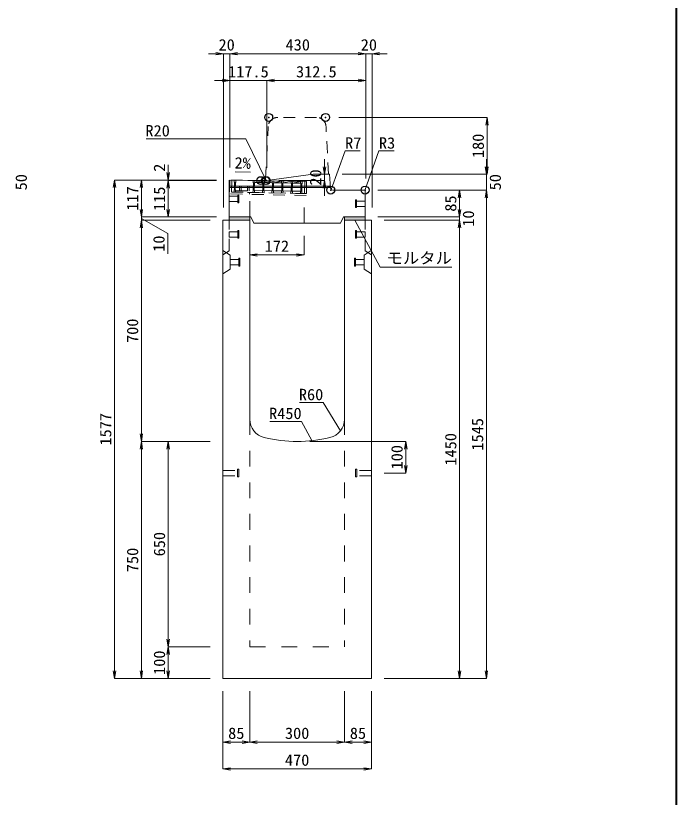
# Model space of a CAD drawing. Units: millimetres at full size. Extents: x -1809 to 57027, y -20349 to 17321.
# Drawn here: x 22509 to 24600, y -6472 to -3999 of the extents above; entities that cross this region are included whole.
import ezdxf
from ezdxf.enums import TextEntityAlignment as Align

# ---------------------------------------------------------------- set-up
doc = ezdxf.new("R2010")
doc.units = ezdxf.units.MM
doc.header["$LTSCALE"] = 50
doc.header["$PDMODE"] = 32
doc.header["$PDSIZE"] = 25
doc.linetypes.add('USER1', pattern=[2, 1, -1])
doc.linetypes.add('USER2', pattern=[1.35, 0.75, -0.6])
for name, color, linetype, lineweight in [('インサート', 3, 'USER2', 9), ('グレーチング', 7, 'USER2', 9), ('モルタル', 7, 'Continuous', 9), ('受枠', 3, 'USER2', 9), ('図枠', 7, 'Continuous', 5), ('寸法線', 7, 'Continuous', 13), ('引出線', 4, 'Continuous', 13), ('本体', 2, 'Continuous', 13), ('目地', 132, 'Continuous', 9)]:
    doc.layers.add(name, color=color, linetype=linetype, lineweight=lineweight)
doc.layers.add('作業エリア', color=11, linetype='Continuous')
doc.styles.add('ＭＳ 明朝', font='')
doc.styles.get('ＭＳ 明朝').set_extended_font_data('MS Mincho')

# ---------------------------------------------------------------- blocks, each defined once
blk = doc.blocks.new('open_arrow')
at = {"color": 0, "linetype": 'Continuous', "lineweight": -2}
blk.add_lwpolyline([(7.5, 1.25), (0, 0), (7.5, -1.25)], dxfattribs=at)

msp = doc.modelspace()

# ---------------------------------------------------------------- hatches: boundary and pattern name
at = {"layer": 'モルタル'}
for points in [[(23250, -4646.05), (23250, -4636.05), (23185, -4636.05), (23185, -4646.05)], [(23615, -4646.05), (23615, -4636.05), (23550, -4636.05), (23550, -4646.05)]]:
    msp.add_hatch(color=256, dxfattribs=at).paths.add_polyline_path(points)

# ---------------------------------------------------------------- linework, layer by layer
at = {"layer": 'インサート'}
for p, q in [((23185, -4570.55), (23212, -4570.55)), ((23185, -4570.55), (23185, -4587.55)), ((23215, -4566.55), (23212, -4566.55)), ((23212, -4566.55), (23212, -4591.55)), ((23215, -4591.55), (23215, -4566.55)), ((23185, -4587.55), (23212, -4587.55)), ((23212, -4591.55), (23215, -4591.55)), ((23585, -4581.55), (23588, -4581.55)), ((23585, -4606.55), (23585, -4581.55)), ((23588, -4581.55), (23588, -4606.55)), ((23615, -4585.55), (23588, -4585.55)), ((23615, -4585.55), (23615, -4602.55)), ((23588, -4606.55), (23585, -4606.55)), ((23615, -4602.55), (23588, -4602.55)), ((23185, -4682.55), (23212, -4682.55)), ((23185, -4682.55), (23185, -4699.55)), ((23215, -4678.55), (23212, -4678.55)), ((23212, -4678.55), (23212, -4703.55)), ((23215, -4703.55), (23215, -4678.55)), ((23585, -4678.55), (23588, -4678.55)), ((23585, -4703.55), (23585, -4678.55)), ((23588, -4678.55), (23588, -4703.55)), ((23615, -4682.55), (23588, -4682.55)), ((23615, -4682.55), (23615, -4699.55)), ((23185, -4699.55), (23212, -4699.55)), ((23212, -4703.55), (23215, -4703.55)), ((23588, -4703.55), (23585, -4703.55)), ((23615, -4699.55), (23588, -4699.55)), ((23188.2, -4770.55), (23215.2, -4770.55)), ((23188.2, -4770.55), (23188.2, -4787.55)), ((23218.2, -4766.55), (23215.2, -4766.55)), ((23215.2, -4766.55), (23215.2, -4791.55)), ((23218.2, -4791.55), (23218.2, -4766.55)), ((23581.8, -4766.55), (23584.8, -4766.55)), ((23581.8, -4791.55), (23581.8, -4766.55)), ((23584.8, -4766.55), (23584.8, -4791.55)), ((23611.8, -4770.55), (23584.8, -4770.55)), ((23611.8, -4770.55), (23611.8, -4787.55)), ((23188.2, -4787.55), (23215.2, -4787.55)), ((23215.2, -4791.55), (23218.2, -4791.55)), ((23584.8, -4791.55), (23581.8, -4791.55)), ((23611.8, -4787.55), (23584.8, -4787.55)), ((23165, -5437.55), (23211, -5437.55)), ((23165, -5454.55), (23165, -5437.55)), ((23211, -5458.55), (23211, -5433.55)), ((23211, -5433.55), (23215, -5433.55)), ((23215, -5458.55), (23215, -5433.55)), ((23585, -5433.55), (23589, -5433.55)), ((23585, -5433.55), (23585, -5458.55)), ((23589, -5433.55), (23589, -5458.55)), ((23635, -5437.55), (23589, -5437.55)), ((23635, -5437.55), (23635, -5454.55)), ((23165, -5454.55), (23211, -5454.55)), ((23215, -5458.55), (23211, -5458.55)), ((23589, -5458.55), (23585, -5458.55)), ((23635, -5454.55), (23589, -5454.55))]:
    msp.add_line(p, q, dxfattribs=at)
at = {"layer": 'グレーチング'}
for p, q in [((23201, -4519.37), (23200.88, -4525.37)), ((23200.88, -4525.37), (23201.86, -4526.39)), ((23415.95, -4523.67), (23201, -4519.37)), ((23205.88, -4525.47), (23204.86, -4526.45)), ((23206, -4519.47), (23205.88, -4525.47)), ((23260.98, -4520.57), (23260.86, -4526.57)), ((23265.98, -4520.67), (23265.86, -4526.67)), ((23265.86, -4526.67), (23290.98, -4521.17)), ((23290.98, -4521.17), (23290.86, -4527.17)), ((23295.98, -4521.27), (23295.86, -4527.27)), ((23295.86, -4527.27), (23320.97, -4521.77)), ((23320.97, -4521.77), (23320.85, -4527.77)), ((23325.97, -4521.87), (23325.85, -4527.87)), ((23325.85, -4527.87), (23350.97, -4522.37)), ((23350.97, -4522.37), (23350.85, -4528.37)), ((23355.97, -4522.47), (23355.85, -4528.47)), ((23355.85, -4528.47), (23380.96, -4522.97)), ((23380.96, -4522.97), (23380.84, -4528.97)), ((23385.96, -4523.07), (23385.84, -4529.07)), ((23385.84, -4529.07), (23410.95, -4523.57)), ((23410.95, -4523.57), (23410.83, -4529.57)), ((23415.95, -4523.67), (23415.83, -4529.67)), ((23201.86, -4526.39), (23201.38, -4550.39)), ((23204.86, -4526.45), (23204.38, -4550.45)), ((23218.12, -4538.22), (23217.82, -4553.22)), ((23218.12, -4538.22), (23248.12, -4538.82)), ((23223.12, -4538.32), (23222.82, -4553.32)), ((23243.12, -4538.72), (23242.82, -4553.72)), ((23248.12, -4538.82), (23247.82, -4553.82)), ((23260.86, -4526.57), (23261.84, -4527.59)), ((23261.84, -4527.59), (23261.36, -4551.59)), ((23264.84, -4527.65), (23264.36, -4551.65)), ((23265.86, -4526.67), (23264.84, -4527.65)), ((23265.86, -4526.67), (23290.86, -4527.17)), ((23290.86, -4527.17), (23291.84, -4528.19)), ((23291.84, -4528.19), (23291.36, -4552.19)), ((23294.84, -4528.25), (23294.36, -4552.25)), ((23295.86, -4527.27), (23294.84, -4528.25)), ((23295.86, -4527.27), (23320.85, -4527.77)), ((23320.85, -4527.77), (23321.83, -4528.79)), ((23321.83, -4528.79), (23321.35, -4552.79)), ((23324.83, -4528.85), (23324.35, -4552.85)), ((23325.85, -4527.87), (23324.83, -4528.85)), ((23325.85, -4527.87), (23350.85, -4528.37)), ((23350.85, -4528.37), (23351.83, -4529.39)), ((23351.83, -4529.39), (23351.35, -4553.39)), ((23354.83, -4529.45), (23354.35, -4553.45)), ((23355.85, -4528.47), (23354.83, -4529.45)), ((23355.85, -4528.47), (23380.84, -4528.97)), ((23380.84, -4528.97), (23381.82, -4529.99)), ((23381.82, -4529.99), (23381.34, -4553.99)), ((23384.82, -4530.05), (23384.34, -4554.05)), ((23385.84, -4529.07), (23384.82, -4530.05)), ((23385.84, -4529.07), (23410.83, -4529.57)), ((23410.83, -4529.57), (23411.81, -4530.59)), ((23411.81, -4530.59), (23411.33, -4554.59)), ((23414.81, -4530.65), (23414.33, -4554.65)), ((23415.83, -4529.67), (23414.81, -4530.65)), ((23200.24, -4557.37), (23200.36, -4551.37)), ((23415.19, -4561.67), (23200.24, -4557.37)), ((23200.36, -4551.37), (23201.38, -4550.39)), ((23205.36, -4551.47), (23204.38, -4550.45)), ((23205.24, -4557.47), (23205.36, -4551.47)), ((23205.33, -4552.97), (23260.31, -4554.07)), ((23260.22, -4558.57), (23260.34, -4552.57)), ((23260.34, -4552.57), (23261.36, -4551.59)), ((23264.36, -4551.65), (23291.36, -4552.19)), ((23265.34, -4552.67), (23264.36, -4551.65)), ((23265.22, -4558.67), (23265.34, -4552.67)), ((23290.22, -4559.17), (23290.34, -4553.17)), ((23290.34, -4553.17), (23291.36, -4552.19)), ((23295.34, -4553.27), (23294.36, -4552.25)), ((23294.36, -4552.25), (23321.35, -4552.79)), ((23295.22, -4559.27), (23295.34, -4553.27)), ((23320.21, -4559.77), (23320.33, -4553.77)), ((23320.33, -4553.77), (23321.35, -4552.79)), ((23325.33, -4553.87), (23324.35, -4552.85)), ((23324.35, -4552.85), (23351.35, -4553.39)), ((23325.21, -4559.87), (23325.33, -4553.87)), ((23350.21, -4560.37), (23350.33, -4554.37)), ((23350.33, -4554.37), (23351.35, -4553.39)), ((23355.33, -4554.47), (23354.35, -4553.45)), ((23354.35, -4553.45), (23381.34, -4553.99)), ((23355.21, -4560.47), (23355.33, -4554.47)), ((23380.2, -4560.97), (23380.32, -4554.97)), ((23380.32, -4554.97), (23381.34, -4553.99)), ((23385.32, -4555.07), (23384.34, -4554.05)), ((23384.34, -4554.05), (23411.33, -4554.59)), ((23385.2, -4561.07), (23385.32, -4555.07)), ((23410.19, -4561.57), (23410.31, -4555.57)), ((23410.31, -4555.57), (23411.33, -4554.59)), ((23415.31, -4555.67), (23414.33, -4554.65)), ((23415.19, -4561.67), (23415.31, -4555.67))]:
    msp.add_line(p, q, dxfattribs=at)
at = {"layer": 'モルタル'}
for points in [[(23185, -4636.05), (23250, -4636.05), (23250, -4646.05), (23185, -4646.05)], [(23550, -4636.05), (23615, -4636.05), (23615, -4646.05), (23550, -4646.05)]]:
    msp.add_lwpolyline(points, close=True, dxfattribs=at)
at = {"layer": '作業エリア'}
for p in [(23310, -4321.05), (23490, -4321.05), (23285, -4521.05), (23300, -4521.05), (23302.5, -4521.05), (23506.25, -4551.05), (23615, -4551.05)]:
    msp.add_point(p, dxfattribs=at)
at = {"layer": '受枠'}
for p, q in [((23187, -4519.09), (23186.12, -4563.08)), ((23429.95, -4523.95), (23187, -4519.09)), ((23193, -4519.21), (23192.24, -4557.21)), ((23423.95, -4523.83), (23423.19, -4561.83)), ((23429.95, -4523.95), (23429.07, -4567.94)), ((23429.07, -4567.94), (23186.12, -4563.08)), ((23192.24, -4557.21), (23429.19, -4561.95)), ((23249.23, -4558.35), (23249.11, -4564.34))]:
    msp.add_line(p, q, dxfattribs=at)
at = {"layer": '図枠', "lineweight": 40}
msp.add_line((24600, -18146.05), (24600, -1526.05), dxfattribs=at)
at = {"layer": '寸法線'}
for p, q in [((23235, -4119.38), (23119, -4119.38)), ((23167, -4606.03), (23167, -4119.38)), ((23187, -4119.38), (23617, -4119.38)), ((23187, -4479.03), (23187, -4119.38)), ((23187, -4479.03), (23187, -4119.38)), ((23569, -4119.38), (23685, -4119.38)), ((23617, -4511.03), (23617, -4119.38)), ((23617, -4511.03), (23617, -4119.38)), ((23637, -4606.03), (23637, -4119.38)), ((23352.5, -4204.38), (23139, -4204.38)), ((23187, -4479.03), (23187, -4204.38)), ((23617, -4204.38), (23304.5, -4204.38)), ((23304.5, -4481.03), (23304.5, -4204.38)), ((23304.5, -4481.03), (23304.5, -4204.38)), ((23617, -4514.03), (23617, -4204.38)), ((23532.02, -4321.05), (24000.78, -4321.05)), ((24000.78, -4501.05), (24000.78, -4321.05)), ((22992.06, -4471.05), (22992.06, -4569.05)), ((23486.36, -4569.05), (23486.36, -4453.05)), ((23998.78, -4453.05), (23998.78, -4599.05)), ((22822.06, -6096.05), (22822.06, -4519.05)), ((23144.98, -4519.05), (22822.06, -4519.05)), ((22907.06, -4519.05), (22907.06, -4636.05)), ((23144.98, -4519.05), (22907.06, -4519.05)), ((23144.98, -4519.05), (22992.06, -4519.05)), ((23144.98, -4521.05), (22992.06, -4521.05)), ((22992.06, -4521.05), (22992.06, -4636.05)), ((23144.98, -4521.05), (22992.06, -4521.05)), ((23342.52, -4521.05), (23486.36, -4521.05)), ((23486.36, -4501.05), (23490.52, -4501.05)), ((23542.52, -4501.05), (23998.78, -4501.05)), ((23542.52, -4501.05), (24000.78, -4501.05)), ((23655.02, -4551.05), (23998.78, -4551.05)), ((23655.02, -4551.05), (23913.78, -4551.05)), ((23655.02, -4551.05), (23998.78, -4551.05)), ((23913.78, -4551.05), (23913.78, -4636.05)), ((23998.78, -4551.05), (23998.78, -6096.05)), ((22907.06, -4588.05), (22907.06, -4694.05)), ((23913.78, -4588.05), (23913.78, -4694.05)), ((23144.98, -4636.05), (22907.06, -4636.05)), ((23144.98, -4636.05), (22907.06, -4636.05)), ((22907.06, -4641.05), (22990.47, -4688.34)), ((23124.98, -4646.05), (22907.06, -4646.05)), ((22907.06, -4646.05), (22907.06, -5346.05)), ((23124.98, -4646.05), (22907.06, -4646.05)), ((23144.98, -4636.05), (22992.06, -4636.05)), ((23655.02, -4636.05), (23913.78, -4636.05)), ((23655.02, -4636.05), (23913.78, -4636.05)), ((23675.02, -4646.05), (23913.78, -4646.05)), ((23675.02, -4646.05), (23913.78, -4646.05)), ((23913.78, -4646.05), (23913.78, -6096.05)), ((22990.47, -4688.34), (22990.47, -4752.41)), ((23422, -4696.07), (23422, -4756.28)), ((23250, -4756.28), (23422, -4756.28)), ((23124.98, -5346.05), (22907.06, -5346.05)), ((22907.06, -6096.05), (22907.06, -5346.05)), ((23124.98, -5346.05), (22907.06, -5346.05)), ((22992.06, -5346.05), (22992.06, -5996.05)), ((23124.98, -5346.05), (22992.06, -5346.05)), ((23440.02, -5346.05), (23743.78, -5346.05)), ((23743.78, -5346.05), (23743.78, -5446.05)), ((23675.02, -5446.05), (23743.78, -5446.05)), ((23124.98, -5996.05), (22992.06, -5996.05)), ((22992.06, -5996.05), (22992.06, -6096.05)), ((23124.98, -5996.05), (22992.06, -5996.05)), ((23124.98, -6096.05), (22822.06, -6096.05)), ((23124.98, -6096.05), (22907.06, -6096.05)), ((23124.98, -6096.05), (22992.06, -6096.05)), ((23675.02, -6096.05), (23913.78, -6096.05)), ((23675.02, -6096.05), (23998.78, -6096.05)), ((23165, -6136.07), (23165, -6297.21)), ((23165, -6136.07), (23165, -6382.21)), ((23250, -6136.07), (23250, -6297.21)), ((23250, -6136.07), (23250, -6297.21)), ((23550, -6136.07), (23550, -6297.21)), ((23550, -6136.07), (23550, -6297.21)), ((23635, -6136.07), (23635, -6297.21)), ((23635, -6136.07), (23635, -6382.21)), ((23165, -6297.21), (23250, -6297.21)), ((23250, -6297.21), (23550, -6297.21)), ((23550, -6297.21), (23635, -6297.21)), ((23165, -6382.21), (23635, -6382.21))]:
    msp.add_line(p, q, dxfattribs=at)
at = {"layer": '引出線'}
for points in [[(23302.5, -4521.01), (23237.16, -4388.31), (23057.16, -4388.31), (22922.49, -4388.31)], [(23507.98, -4549.19), (23551.78, -4427.12), (23599.71, -4427.12)], [(23614.12, -4551.93), (23658.9, -4427.12), (23706.63, -4427.12)], [(23252.93, -4494.47), (23204.19, -4493.5), (23252.93, -4494.47)], [(23582.5, -4646.05), (23663.13, -4795.08), (23889.05, -4795.08)], [(23537.07, -5312.74), (23482.66, -5222.84), (23407.98, -5222.84)], [(23446.44, -5343.65), (23414.22, -5282.51), (23313.21, -5282.51)]]:
    msp.add_lwpolyline(points, dxfattribs=at)
at = {"layer": '本体', "linetype": 'USER2'}
for p, q in [((23461.46, -4321.05), (23338.54, -4321.05)), ((23300.33, -4514.4), (23308.57, -4349.56)), ((23499, -4501.05), (23491.43, -4349.56))]:
    msp.add_line(p, q, dxfattribs=at)
at = {"layer": '本体'}
for p, q in [((23185, -4636.05), (23185, -4519.05)), ((23185, -4519.05), (23285, -4521.05)), ((23285, -4521.05), (23301.15, -4521.05)), ((23450.5, -4501.05), (23303.83, -4520.87)), ((23502.5, -4501.05), (23450.5, -4501.05)), ((23505.76, -4544.58), (23502.5, -4501.05)), ((23612, -4551.05), (23512.74, -4551.05)), ((23615, -4636.05), (23615, -4554.05)), ((23165, -4646.05), (23165, -6096.05)), ((23165, -4646.05), (23250, -4646.05)), ((23253, -4636.05), (23185, -4636.05)), ((23250, -4646.05), (23250, -5275.53)), ((23253, -4636.05), (23263, -4656.05)), ((23547, -4636.05), (23537, -4656.05)), ((23615, -4636.05), (23547, -4636.05)), ((23550, -4646.05), (23550, -5275.53)), ((23550, -4646.05), (23635, -4646.05)), ((23635, -4646.05), (23635, -6096.05)), ((23537, -4656.05), (23263, -4656.05)), ((23165, -6096.05), (23635, -6096.05))]:
    msp.add_line(p, q, dxfattribs=at)
at = {"layer": '本体', "linetype": 'USER1'}
for p, q in [((23250, -4636.05), (23250, -4558.36)), ((23422, -4656.05), (23422, -4561.8))]:
    msp.add_line(p, q, dxfattribs=at)
at = {"layer": '本体', "linetype": 'USER2', "lineweight": 9}
for p, q in [((23185, -4743.05), (23185, -4646.05)), ((23615, -4743.05), (23615, -4646.05)), ((23165, -4755.55), (23185, -4743.05)), ((23635, -4755.55), (23615, -4743.05))]:
    msp.add_line(p, q, dxfattribs=at)
at = {"layer": '本体', "lineweight": 9}
for p, q in [((23165, -4742.05), (23188.2, -4756.55)), ((23634.58, -4742.31), (23611.8, -4756.55)), ((23188.2, -4756.55), (23188.2, -4801.55)), ((23611.8, -4756.55), (23611.8, -4801.55)), ((23188.2, -4801.55), (23165, -4816.05)), ((23611.8, -4801.55), (23635, -4816.05))]:
    msp.add_line(p, q, dxfattribs=at)
at = {"layer": '本体', "linetype": 'USER1', "lineweight": 15}
for p, q in [((23250, -5275.53), (23250, -5996.05)), ((23550, -5275.53), (23550, -5996.05)), ((23250, -5996.05), (23550, -5996.05))]:
    msp.add_line(p, q, dxfattribs=at)
at = {"layer": '本体', "linetype": 'USER2'}
for centre, radius, start, end in [((23338.54, -4351.05), 30, 90, 177.13759), ((23461.46, -4351.05), 30, 2.86241, 90), ((23293.34, -4514.05), 7, 270, 357.13759)]:
    msp.add_arc(centre, radius, start, end, dxfattribs=at)
at = {"layer": '本体'}
for centre, radius, start, end in [((23301.15, -4501.05), 20, 270, 277.69605), ((23512.74, -4544.05), 7, 184.28915, 270), ((23612, -4554.05), 3, 0, 90), ((23310, -5275.53), 60, 180, 256.65764), ((23490, -5275.53), 60, 283.34236, 0), ((23400, -4896.05), 450, 256.65764, 283.34236)]:
    msp.add_arc(centre, radius, start, end, dxfattribs=at)
at = {"layer": '目地'}
for p, q in [((23185, -4539.05), (23505.35, -4539.05)), ((23185, -4543.05), (23505.65, -4543.05))]:
    msp.add_line(p, q, dxfattribs=at)

# ---------------------------------------------------------------- block references
at = {"layer": '寸法線', "xscale": 3.2, "yscale": 3.2}
for p, rotation in [((23167, -4119.38), 180), ((23617, -4119.38), 180), ((23617, -4119.38), 180), ((23187, -4204.38), 180), ((23617, -4204.38), 180), ((24000.78, -4321.05), 270), ((22992.06, -4519.05), 90), ((23486.36, -4501.05), 90), ((23998.78, -4501.05), 90), ((24000.78, -4501.05), 90), ((22822.06, -4519.05), 270), ((22907.06, -4519.05), 270), ((22992.06, -4521.05), 270), ((22992.06, -4521.05), 270), ((23486.36, -4521.05), 270), ((23913.78, -4551.05), 270), ((23998.78, -4551.05), 270), ((23998.78, -4551.05), 270), ((22907.06, -4636.05), 90), ((22907.06, -4636.05), 90), ((22992.06, -4636.05), 90), ((23913.78, -4636.05), 90), ((23913.78, -4636.05), 90), ((22907.06, -4646.05), 270), ((22907.06, -4646.05), 270), ((23913.78, -4646.05), 270), ((23913.78, -4646.05), 270), ((23422, -4756.28), 180), ((22907.06, -5346.05), 90), ((22907.06, -5346.05), 270), ((22992.06, -5346.05), 270), ((23743.78, -5346.05), 270), ((23743.78, -5446.05), 90), ((22992.06, -5996.05), 90), ((22992.06, -5996.05), 270), ((22822.06, -6096.05), 90), ((22907.06, -6096.05), 90), ((22992.06, -6096.05), 90), ((23913.78, -6096.05), 90), ((23998.78, -6096.05), 90), ((23250, -6297.21), 180), ((23550, -6297.21), 180), ((23635, -6297.21), 180), ((23635, -6382.21), 180)]:
    msp.add_blockref('open_arrow', p, dxfattribs=dict(at, rotation=rotation))
for p in [(23187, -4119.38), (23187, -4119.38), (23637, -4119.38), (23304.5, -4204.38), (23304.5, -4204.38), (23250, -4756.28), (23165, -6297.21), (23250, -6297.21), (23550, -6297.21), (23165, -6382.21)]:
    msp.add_blockref('open_arrow', p, dxfattribs=at)
at = {"layer": '引出線', "xscale": 0.0533, "yscale": 0.0533}
for p, rotation in [((23252.93, -4494.47), 178.9), ((23302.5, -4521.01), 116.2), ((23507.98, -4549.19), 70.3), ((23614.12, -4551.93), 70.3), ((23582.5, -4646.05), 298.4), ((23537.07, -5312.74), 121.2), ((23446.44, -5343.65), 117.8)]:
    msp.add_blockref('open_arrow', p, dxfattribs=dict(at, rotation=rotation))

# ---------------------------------------------------------------- texts
at = {"layer": '寸法線', "style": 'ＭＳ 明朝', "width": 1.05}
for s, p in [('20', (23177, -4091.36)), ('430', (23402, -4091.36)), ('20', (23627, -4091.36)), ('117.5', (23245.75, -4176.36)), ('312.5', (23460.75, -4176.36)), ('172', (23336, -4728.26)), ('85', (23207.5, -6269.19)), ('300', (23400, -6269.19)), ('85', (23592.5, -6269.19)), ('470', (23400, -6354.19))]:
    msp.add_text(s, height=36.03, dxfattribs=at).set_placement(p, align=Align.MIDDLE_CENTER)
for s, p in [('180', (23972.76, -4411.05)), ('2', (22964.06, -4480.2)), ('20', (23458.34, -4511.05)), ('50', (22526.8, -4526.05)), ('50', (24026.8, -4526.05)), ('117', (22879.04, -4577.55)), ('115', (22964.04, -4578.55)), ('85', (23885.76, -4593.55)), ('10', (23941.8, -4641.05)), ('10', (22962.45, -4720.38)), ('700', (22879.04, -4996.05)), ('1577', (22794.04, -5307.55)), ('1545', (23970.76, -5323.55)), ('1450', (23885.76, -5371.05)), ('100', (23715.76, -5396.05)), ('650', (22964.04, -5671.05)), ('750', (22879.04, -5721.05)), ('100', (22964.04, -6046.05))]:
    msp.add_text(s, height=36.03, rotation=90, dxfattribs=at).set_placement(p, align=Align.MIDDLE_CENTER)
at = {"layer": '引出線', "style": 'ＭＳ 明朝', "width": 1.05}
for s, p in [('R20', (22997.16, -4345.11)), ('R60', (23482.66, -5179.64)), ('R450', (23414.22, -5239.31))]:
    msp.add_text(s, height=36.03, dxfattribs=at).set_placement(p, align=Align.TOP_RIGHT)
for s, p in [('R7', (23551.78, -4383.92)), ('R3', (23658.9, -4383.92)), ('モルタル', (23683.13, -4747.97))]:
    msp.add_text(s, height=36.03, dxfattribs=at).set_placement(p, align=Align.TOP_LEFT)
msp.add_text('2%', height=36.03, rotation=358.854, dxfattribs=at).set_placement((23253.87, -4447.58), align=Align.TOP_RIGHT)

doc.saveas('drawing.dxf')
